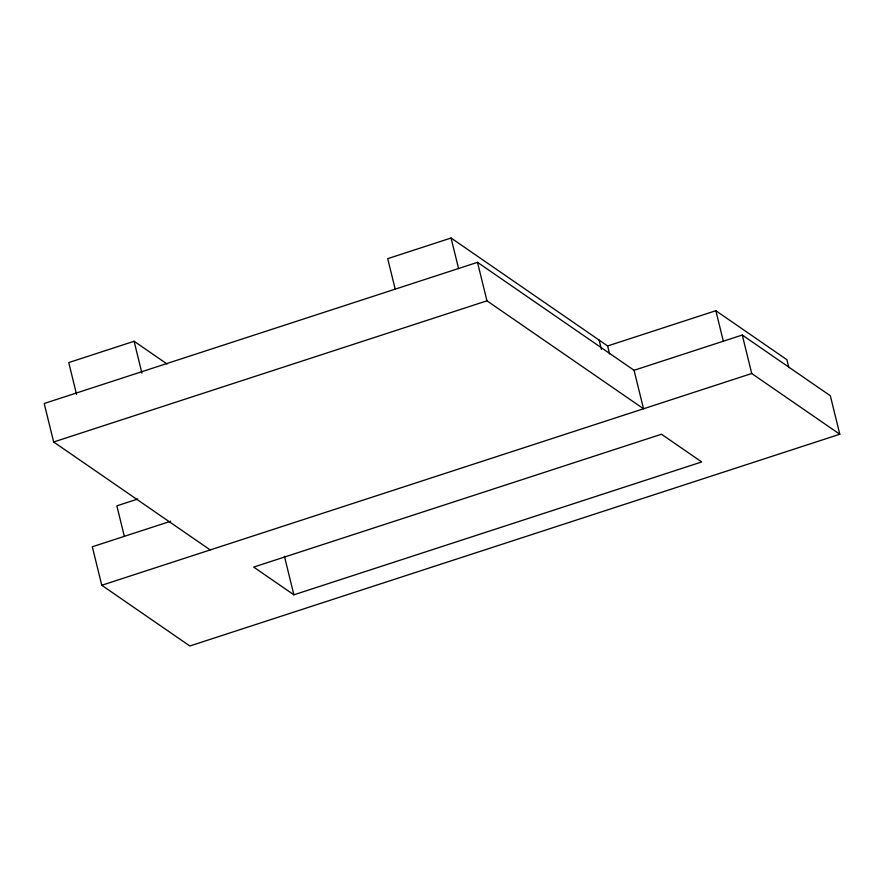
<?xml version="1.0" encoding="UTF-8"?>
<svg xmlns="http://www.w3.org/2000/svg" width="884" height="884" viewBox="0 0 884 884"><rect width="100%" height="100%" fill="white"/><g stroke="black" fill="none" stroke-linecap="round" stroke-linejoin="round"><path stroke-width="1.33" d="M166.999 363.965L134.103 341.279L68.742 362.573L76.565 394.43M609.595 353.932L607.639 345.964L451.072 238.017L387.711 258.658L395.214 289.19M477.504 262.338L486.962 300.825L643.53 408.773L634.071 370.286L477.504 262.338L44.2 403.502L53.659 441.989L210.215 549.936M53.659 441.989L486.962 300.825M137.76 499.04L116.854 505.847L124.357 536.367M607.639 345.964L715.841 310.715L786.893 359.7L788.848 367.667M170.711 521.228L92.312 546.776L101.77 585.263L189.839 645.983L839.8 434.243L830.341 395.756L742.273 335.036L634.071 370.286M101.77 585.263L751.731 373.523L839.8 434.243M293.886 594.81L701.708 461.945L661.497 434.232L253.686 567.086L293.886 594.81L284.438 556.312M742.273 335.036L751.731 373.523M715.841 310.715L723.344 341.235M599.131 340.097L601.418 349.39M451.072 238.017L458.575 268.548M134.103 341.279L141.926 373.136"/></g></svg>
